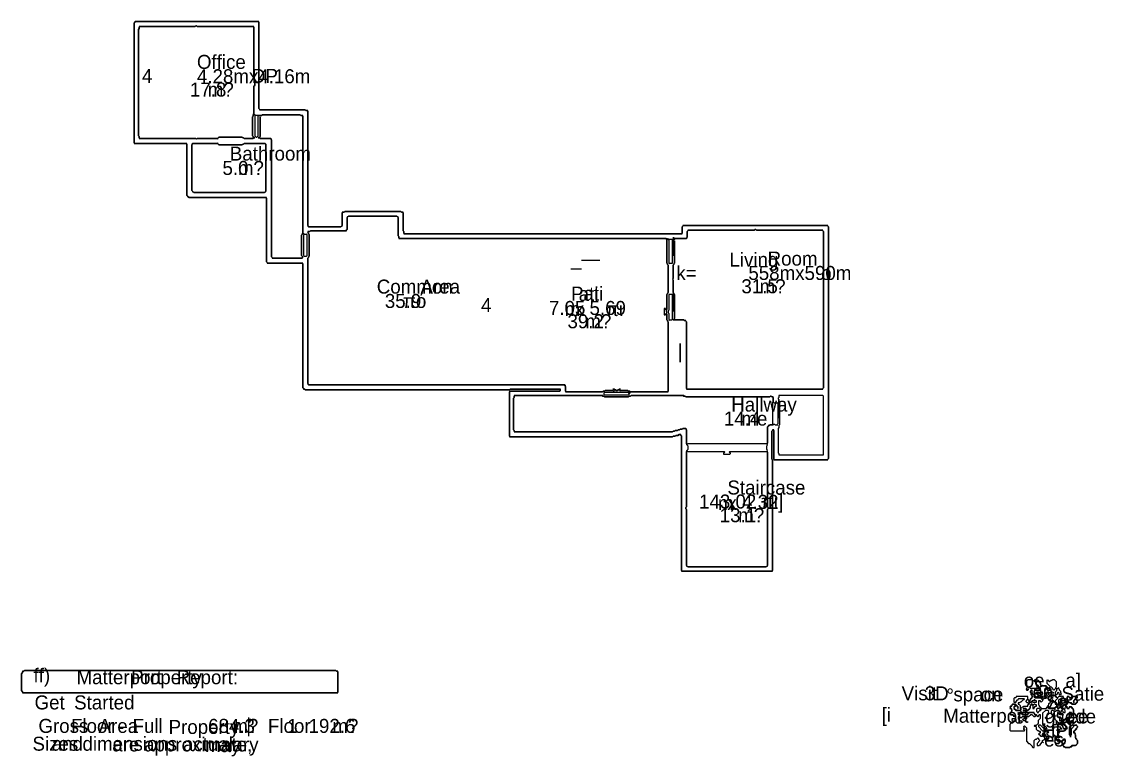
# Model space of a CAD drawing. Header units: metres. Extents: x 39 to 1585, y 19 to 1069.
import ezdxf

# ---------------------------------------------------------------- set-up
doc = ezdxf.new("R2010")
doc.units = ezdxf.units.M

msp = doc.modelspace()

# ---------------------------------------------------------------- linework, layer by layer
for p, q in [((201, 1069), (200, 1068)), ((200, 1067), (202, 1069)), ((200, 1068), (200, 895)), ((200, 896), (200, 1067)), ((378, 1069), (201, 1069)), ((202, 1069), (377, 1069)), ((377, 1069), (378, 1068)), ((378, 945), (378, 1069)), ((378, 1068), (378, 945)), ((207, 1059), (206, 1058)), ((206, 1058), (207, 1059)), ((206, 1058), (206, 906)), ((206, 906), (206, 1058)), ((287, 1062), (207, 1062)), ((207, 1062), (207, 1059)), ((207, 1061), (208, 1062)), ((207, 1059), (207, 1061)), ((208, 1062), (287, 1062)), ((288, 1063), (287, 1062)), ((287, 1062), (288, 1063)), ((289, 1063), (288, 1063)), ((288, 1063), (289, 1063)), ((290, 1062), (289, 1063)), ((289, 1063), (290, 1062)), ((371, 1062), (290, 1062)), ((290, 1062), (370, 1062)), ((370, 1062), (371, 1061)), ((371, 987), (371, 1062)), ((371, 1061), (371, 987)), ((372, 986), (371, 987)), ((371, 987), (372, 986)), ((371, 977), (372, 978)), ((372, 978), (371, 977)), ((371, 937), (371, 977)), ((371, 977), (371, 938)), ((372, 978), (372, 986)), ((372, 986), (372, 978)), ((380, 943), (378, 945)), ((378, 945), (379, 944)), ((379, 944), (379, 943)), ((379, 943), (444, 943)), ((444, 943), (380, 943)), ((445, 942), (444, 943)), ((444, 943), (445, 942)), ((369, 933), (370, 934)), ((370, 934), (369, 933)), ((369, 906), (369, 933)), ((369, 933), (369, 906)), ((371, 938), (370, 937)), ((370, 936), (371, 937)), ((370, 937), (370, 934)), ((370, 934), (370, 936)), ((371, 937), (373, 935)), ((373, 935), (371, 937)), ((373, 935), (372, 934)), ((372, 934), (372, 905)), ((382, 935), (373, 935)), ((377, 934), (378, 935)), ((377, 905), (377, 934)), ((378, 935), (382, 935)), ((380, 905), (380, 933)), ((380, 933), (380, 905)), ((382, 935), (383, 936)), ((383, 936), (382, 935)), ((383, 936), (437, 936)), ((437, 936), (383, 936)), ((437, 936), (438, 935)), ((438, 935), (437, 936)), ((438, 935), (440, 935)), ((441, 935), (438, 935)), ((440, 935), (441, 934)), ((441, 767), (441, 935)), ((441, 934), (441, 767)), ((448, 942), (445, 942)), ((445, 942), (447, 942)), ((447, 942), (448, 941)), ((448, 778), (448, 942)), ((448, 941), (448, 777)), ((206, 906), (207, 905)), ((207, 905), (206, 906)), ((207, 905), (207, 902)), ((207, 903), (207, 905)), ((208, 902), (207, 903)), ((207, 902), (288, 902)), ((288, 902), (208, 902)), ((288, 902), (289, 901)), ((289, 901), (288, 902)), ((289, 901), (290, 902)), ((290, 902), (289, 901)), ((290, 902), (319, 902)), ((319, 902), (290, 902)), ((319, 902), (321, 904)), ((321, 904), (319, 902)), ((319, 902), (320, 901)), ((320, 901), (319, 902)), ((321, 904), (354, 904)), ((354, 904), (321, 904)), ((354, 904), (355, 903)), ((355, 903), (354, 904)), ((355, 903), (356, 903)), ((356, 903), (355, 903)), ((356, 903), (357, 902)), ((357, 902), (356, 903)), ((357, 902), (370, 902)), ((369, 902), (357, 902)), ((370, 905), (369, 906)), ((369, 906), (370, 905)), ((370, 903), (369, 902)), ((370, 904), (370, 905)), ((370, 905), (370, 903)), ((371, 903), (370, 904)), ((370, 902), (371, 903)), ((371, 903), (372, 903)), ((372, 903), (371, 903)), ((372, 905), (373, 905)), ((373, 905), (374, 904)), ((374, 904), (375, 904)), ((375, 904), (376, 905)), ((376, 905), (377, 905)), ((378, 903), (377, 903)), ((377, 903), (379, 903)), ((380, 905), (378, 903)), ((379, 904), (380, 905)), ((381, 902), (379, 904)), ((379, 903), (380, 902)), ((380, 902), (394, 902)), ((395, 902), (381, 902)), ((394, 902), (396, 900)), ((396, 901), (395, 902)), ((396, 733), (396, 901)), ((396, 900), (396, 733)), ((201, 895), (200, 896)), ((200, 895), (274, 895)), ((275, 895), (201, 895)), ((274, 895), (275, 894)), ((275, 821), (275, 895)), ((275, 894), (275, 821)), ((283, 895), (282, 894)), ((282, 893), (284, 895)), ((282, 894), (282, 828)), ((282, 828), (282, 893)), ((319, 895), (283, 895)), ((284, 895), (319, 895)), ((320, 896), (319, 895)), ((319, 895), (320, 896)), ((321, 893), (319, 895)), ((319, 895), (321, 893)), ((354, 893), (321, 893)), ((321, 893), (354, 893)), ((355, 894), (354, 893)), ((354, 893), (355, 894)), ((356, 894), (355, 894)), ((355, 894), (356, 894)), ((357, 895), (356, 894)), ((356, 894), (357, 895)), ((387, 895), (357, 895)), ((357, 895), (387, 895)), ((388, 894), (387, 895)), ((387, 895), (388, 894)), ((388, 826), (388, 894)), ((388, 894), (388, 827)), ((275, 821), (276, 820)), ((278, 818), (275, 821)), ((276, 820), (276, 819)), ((282, 828), (283, 827)), ((285, 825), (282, 828)), ((283, 827), (283, 826)), ((283, 826), (284, 826)), ((284, 826), (285, 825)), ((285, 825), (386, 825)), ((386, 825), (285, 825)), ((388, 827), (386, 825)), ((386, 825), (387, 826)), ((387, 826), (388, 826)), ((276, 819), (277, 819)), ((277, 819), (278, 818)), ((278, 818), (388, 818)), ((389, 818), (278, 818)), ((388, 818), (389, 817)), ((389, 726), (389, 818)), ((389, 817), (389, 726)), ((500, 797), (497, 797)), ((497, 797), (497, 778)), ((497, 796), (498, 797)), ((497, 777), (497, 796)), ((498, 797), (500, 797)), ((501, 798), (500, 797)), ((500, 797), (501, 798)), ((581, 798), (501, 798)), ((501, 798), (581, 798)), ((504, 789), (506, 791)), ((505, 790), (504, 790)), ((504, 790), (504, 772)), ((504, 772), (504, 789)), ((506, 791), (505, 790)), ((506, 791), (575, 791)), ((575, 791), (506, 791)), ((575, 791), (577, 789)), ((576, 790), (575, 791)), ((577, 790), (576, 790)), ((577, 763), (577, 790)), ((577, 789), (577, 763)), ((582, 797), (581, 798)), ((581, 798), (582, 797)), ((584, 797), (582, 797)), ((582, 797), (583, 797)), ((583, 797), (584, 796)), ((584, 770), (584, 797)), ((584, 796), (584, 770)), ((450, 776), (448, 778)), ((448, 777), (449, 776)), ((449, 776), (495, 776)), ((495, 776), (450, 776)), ((497, 778), (495, 776)), ((495, 776), (496, 777)), ((496, 777), (497, 777)), ((983, 776), (985, 778)), ((984, 777), (983, 776)), ((983, 776), (983, 767)), ((983, 766), (983, 776)), ((1191, 778), (984, 778)), ((984, 778), (984, 777)), ((985, 778), (1190, 778)), ((1190, 778), (1192, 776)), ((1191, 777), (1191, 778)), ((1192, 776), (1191, 777)), ((1192, 445), (1192, 776)), ((1192, 776), (1192, 445)), ((440, 765), (439, 764)), ((439, 764), (440, 765)), ((439, 764), (439, 735)), ((439, 735), (439, 764)), ((441, 767), (440, 766)), ((440, 766), (441, 767)), ((440, 766), (440, 765)), ((440, 765), (440, 766)), ((441, 767), (443, 765)), ((443, 765), (441, 767)), ((443, 765), (442, 764)), ((442, 764), (442, 735)), ((446, 765), (443, 765)), ((446, 765), (447, 766)), ((447, 766), (446, 765)), ((447, 764), (446, 765)), ((447, 735), (447, 764)), ((451, 769), (448, 769)), ((448, 769), (448, 768)), ((448, 768), (449, 769)), ((448, 768), (449, 767)), ((449, 767), (448, 768)), ((449, 769), (451, 769)), ((449, 767), (449, 766)), ((449, 766), (449, 767)), ((449, 766), (450, 765)), ((450, 765), (449, 766)), ((450, 765), (450, 734)), ((450, 734), (450, 765)), ((452, 770), (451, 769)), ((451, 769), (452, 770)), ((502, 770), (452, 770)), ((452, 770), (503, 770)), ((504, 772), (502, 770)), ((503, 771), (504, 772)), ((503, 770), (503, 771)), ((577, 763), (578, 762)), ((578, 762), (577, 763)), ((578, 762), (578, 759)), ((578, 760), (578, 762)), ((579, 759), (578, 760)), ((578, 759), (960, 759)), ((960, 759), (579, 759)), ((585, 769), (584, 770)), ((584, 770), (585, 769)), ((585, 767), (585, 769)), ((585, 769), (585, 766)), ((586, 766), (585, 767)), ((585, 766), (983, 766)), ((982, 766), (586, 766)), ((960, 759), (961, 758)), ((961, 758), (960, 759)), ((961, 758), (962, 759)), ((962, 759), (961, 758)), ((961, 758), (961, 724)), ((961, 724), (961, 758)), ((962, 759), (964, 757)), ((963, 758), (962, 759)), ((970, 758), (963, 758)), ((969, 757), (970, 758)), ((971, 759), (970, 758)), ((970, 758), (972, 758)), ((988, 759), (971, 759)), ((972, 758), (973, 759)), ((973, 759), (989, 759)), ((983, 767), (982, 766)), ((990, 761), (988, 759)), ((989, 759), (990, 760)), ((990, 769), (992, 771)), ((991, 770), (990, 769)), ((990, 760), (990, 769)), ((990, 769), (990, 761)), ((1086, 771), (991, 771)), ((991, 771), (991, 770)), ((992, 771), (1086, 771)), ((1086, 771), (1087, 772)), ((1087, 772), (1086, 771)), ((1087, 772), (1088, 772)), ((1088, 772), (1087, 772)), ((1088, 772), (1089, 771)), ((1089, 771), (1088, 772)), ((1089, 771), (1183, 771)), ((1184, 771), (1089, 771)), ((1183, 771), (1185, 769)), ((1184, 770), (1184, 771)), ((1185, 769), (1184, 770)), ((1185, 769), (1185, 546)), ((1185, 546), (1185, 769)), ((964, 757), (964, 725)), ((969, 725), (969, 757)), ((972, 724), (972, 756)), ((972, 756), (972, 724)), ((398, 731), (396, 733)), ((396, 733), (397, 732)), ((397, 732), (397, 731)), ((397, 731), (440, 731)), ((439, 731), (398, 731)), ((439, 735), (440, 734)), ((441, 733), (439, 735)), ((440, 732), (439, 731)), ((440, 734), (440, 732)), ((440, 731), (441, 732)), ((441, 732), (441, 733)), ((442, 735), (443, 734)), ((443, 734), (446, 734)), ((446, 734), (447, 735)), ((449, 732), (448, 731)), ((448, 731), (449, 732)), ((448, 731), (448, 551)), ((448, 552), (448, 731)), ((450, 734), (449, 733)), ((449, 733), (450, 734)), ((449, 733), (449, 732)), ((449, 732), (449, 733)), ((389, 726), (390, 725)), ((391, 724), (389, 726)), ((390, 725), (390, 724)), ((390, 724), (440, 724)), ((441, 724), (391, 724)), ((440, 724), (441, 723)), ((441, 546), (441, 724)), ((441, 723), (441, 546)), ((961, 724), (962, 723)), ((962, 723), (961, 724)), ((962, 723), (962, 722)), ((962, 722), (962, 723)), ((962, 722), (963, 721)), ((963, 721), (962, 722)), ((963, 721), (963, 682)), ((963, 682), (963, 721)), ((964, 725), (965, 724)), ((965, 724), (964, 723)), ((964, 723), (965, 724)), ((965, 724), (968, 724)), ((968, 724), (969, 725)), ((968, 724), (969, 723)), ((969, 723), (968, 724)), ((970, 721), (971, 722)), ((971, 722), (970, 721)), ((970, 702), (970, 721)), ((970, 721), (970, 702)), ((971, 723), (972, 724)), ((972, 724), (971, 723)), ((971, 722), (971, 723)), ((971, 723), (971, 722)), ((969, 701), (970, 702)), ((970, 702), (969, 701)), ((970, 700), (969, 701)), ((969, 701), (970, 700)), ((970, 682), (970, 700)), ((970, 700), (970, 682)), ((963, 682), (962, 681)), ((962, 681), (963, 682)), ((962, 681), (962, 680)), ((962, 680), (962, 681)), ((971, 681), (970, 682)), ((970, 682), (971, 681)), ((971, 680), (971, 681)), ((971, 681), (971, 680)), ((962, 680), (961, 679)), ((961, 679), (962, 680)), ((961, 679), (961, 658)), ((961, 658), (961, 679)), ((969, 679), (964, 679)), ((964, 679), (964, 657)), ((969, 644), (969, 679)), ((972, 679), (971, 680)), ((971, 680), (972, 679)), ((972, 645), (972, 679)), ((972, 679), (972, 645)), ((959, 659), (957, 659)), ((957, 659), (957, 650)), ((957, 650), (959, 650)), ((959, 658), (959, 659)), ((960, 657), (959, 658)), ((959, 651), (960, 652)), ((959, 650), (959, 651)), ((961, 658), (960, 657)), ((960, 657), (961, 658)), ((961, 656), (960, 657)), ((960, 655), (961, 656)), ((961, 654), (960, 655)), ((960, 652), (961, 653)), ((960, 652), (961, 651)), ((961, 651), (960, 652)), ((961, 653), (961, 654)), ((961, 651), (961, 643)), ((961, 643), (961, 651)), ((964, 657), (963, 656)), ((963, 656), (963, 653)), ((963, 653), (964, 652)), ((964, 652), (964, 644)), ((961, 643), (962, 642)), ((962, 642), (961, 643)), ((962, 642), (962, 641)), ((962, 641), (962, 642)), ((962, 641), (963, 640)), ((963, 640), (962, 641)), ((963, 640), (963, 541)), ((963, 540), (963, 640)), ((964, 644), (965, 643)), ((965, 643), (964, 642)), ((964, 642), (965, 643)), ((965, 643), (968, 643)), ((968, 643), (969, 644)), ((970, 643), (969, 644)), ((969, 644), (970, 643)), ((972, 645), (970, 643)), ((970, 643), (985, 643)), ((971, 644), (972, 645)), ((972, 643), (971, 644)), ((985, 643), (972, 643)), ((986, 642), (985, 643)), ((985, 643), (986, 642)), ((988, 642), (986, 642)), ((986, 642), (987, 642)), ((987, 642), (989, 640)), ((988, 641), (988, 642)), ((989, 640), (988, 641)), ((989, 545), (989, 640)), ((989, 640), (989, 544)), ((441, 546), (442, 545)), ((444, 543), (441, 546)), ((442, 545), (442, 544)), ((442, 544), (443, 544)), ((443, 544), (444, 543)), ((444, 543), (736, 543)), ((736, 543), (444, 543)), ((450, 550), (448, 552)), ((448, 551), (449, 550)), ((449, 550), (814, 550)), ((815, 550), (450, 550)), ((736, 543), (737, 544)), ((737, 544), (736, 543)), ((737, 544), (808, 544)), ((809, 544), (737, 544)), ((809, 543), (807, 541)), ((808, 544), (809, 543)), ((808, 541), (809, 542)), ((809, 542), (809, 544)), ((814, 550), (816, 548)), ((816, 549), (815, 550)), ((816, 541), (816, 549)), ((816, 548), (816, 540)), ((872, 541), (873, 542)), ((873, 542), (872, 541)), ((873, 542), (884, 542)), ((884, 542), (873, 542)), ((886, 544), (884, 544)), ((884, 544), (885, 544)), ((884, 542), (885, 541)), ((885, 541), (884, 542)), ((885, 544), (886, 543)), ((887, 543), (886, 544)), ((886, 543), (887, 543)), ((888, 543), (887, 543)), ((887, 543), (888, 542)), ((889, 542), (888, 543)), ((888, 542), (888, 541)), ((888, 541), (889, 542)), ((890, 542), (889, 542)), ((889, 542), (891, 542)), ((891, 543), (890, 542)), ((892, 543), (891, 543)), ((891, 542), (892, 543)), ((893, 544), (892, 543)), ((892, 543), (893, 543)), ((893, 543), (894, 544)), ((895, 544), (893, 544)), ((894, 542), (893, 543)), ((893, 543), (894, 542)), ((894, 544), (895, 544)), ((905, 542), (894, 542)), ((894, 542), (894, 541)), ((894, 541), (895, 542)), ((895, 542), (905, 542)), ((906, 541), (905, 542)), ((905, 542), (906, 541)), ((990, 544), (989, 545)), ((989, 544), (1184, 544)), ((1183, 544), (990, 544)), ((1185, 546), (1183, 544)), ((1184, 545), (1185, 546)), ((1184, 544), (1184, 545)), ((807, 541), (736, 541)), ((736, 541), (736, 476)), ((736, 540), (737, 541)), ((736, 477), (736, 540)), ((737, 541), (808, 541)), ((743, 532), (742, 531)), ((742, 531), (743, 532)), ((742, 531), (742, 486)), ((742, 486), (742, 531)), ((868, 535), (743, 535)), ((743, 535), (743, 532)), ((743, 534), (744, 535)), ((743, 532), (743, 534)), ((744, 535), (868, 535)), ((817, 540), (816, 541)), ((816, 540), (869, 540)), ((869, 540), (817, 540)), ((869, 536), (868, 535)), ((868, 535), (869, 536)), ((869, 534), (868, 535)), ((868, 535), (869, 534)), ((869, 540), (870, 541)), ((870, 541), (869, 540)), ((871, 534), (869, 534)), ((869, 534), (871, 534)), ((870, 541), (872, 541)), ((872, 541), (870, 541)), ((906, 539), (871, 539)), ((871, 539), (871, 536)), ((871, 536), (907, 536)), ((872, 533), (871, 534)), ((871, 534), (872, 533)), ((906, 533), (872, 533)), ((872, 533), (906, 533)), ((885, 541), (886, 541)), ((886, 541), (885, 541)), ((908, 541), (906, 541)), ((906, 541), (908, 541)), ((907, 538), (906, 539)), ((907, 534), (906, 533)), ((906, 533), (907, 534)), ((909, 540), (907, 538)), ((907, 538), (909, 540)), ((907, 536), (907, 538)), ((909, 534), (907, 534)), ((907, 534), (909, 534)), ((909, 540), (908, 541)), ((908, 541), (909, 540)), ((962, 540), (909, 540)), ((909, 540), (963, 540)), ((910, 535), (909, 534)), ((909, 534), (910, 535)), ((985, 535), (910, 535)), ((910, 535), (984, 535)), ((963, 541), (962, 540)), ((984, 535), (985, 534)), ((986, 534), (985, 535)), ((985, 534), (987, 534)), ((987, 534), (986, 534)), ((988, 533), (987, 534)), ((987, 534), (988, 533)), ((1108, 533), (988, 533)), ((988, 533), (1108, 533)), ((1109, 534), (1108, 533)), ((1108, 533), (1109, 534)), ((1110, 534), (1109, 534)), ((1109, 534), (1110, 534)), ((1111, 533), (1110, 534)), ((1110, 534), (1111, 533)), ((1113, 533), (1111, 533)), ((1111, 533), (1112, 533)), ((1112, 533), (1113, 532)), ((1113, 526), (1112, 525)), ((1113, 526), (1113, 533)), ((1113, 532), (1113, 526)), ((1115, 524), (1113, 526)), ((1119, 524), (1121, 526)), ((1121, 526), (1119, 524)), ((1121, 532), (1120, 531)), ((1120, 531), (1120, 530)), ((1120, 530), (1121, 529)), ((1184, 535), (1121, 535)), ((1121, 535), (1121, 532)), ((1121, 529), (1121, 526)), ((1121, 526), (1122, 525)), ((1185, 534), (1184, 535)), ((1185, 450), (1185, 534)), ((1112, 525), (1112, 494)), ((1116, 524), (1115, 524)), ((1117, 525), (1116, 524)), ((1118, 524), (1117, 525)), ((1119, 524), (1118, 524)), ((1120, 523), (1119, 524)), ((1120, 495), (1120, 523)), ((1122, 525), (1122, 493)), ((1118, 493), (1120, 495)), ((742, 486), (743, 485)), ((743, 485), (742, 486)), ((743, 485), (743, 483)), ((743, 484), (743, 485)), ((744, 483), (743, 484)), ((743, 483), (969, 483)), ((969, 483), (744, 483)), ((969, 483), (970, 484)), ((970, 484), (969, 483)), ((970, 484), (972, 484)), ((972, 484), (970, 484)), ((972, 484), (973, 485)), ((973, 485), (972, 484)), ((973, 485), (976, 485)), ((976, 485), (973, 485)), ((976, 485), (977, 486)), ((977, 486), (976, 485)), ((977, 486), (979, 486)), ((979, 486), (977, 486)), ((979, 486), (980, 487)), ((980, 487), (979, 486)), ((980, 487), (983, 487)), ((983, 487), (980, 487)), ((983, 487), (984, 488)), ((984, 488), (983, 487)), ((984, 488), (987, 488)), ((988, 488), (984, 488)), ((987, 488), (989, 486)), ((989, 487), (988, 488)), ((989, 466), (989, 487)), ((989, 486), (989, 465)), ((1105, 490), (1108, 493)), ((1106, 491), (1105, 490)), ((1105, 466), (1105, 490)), ((1105, 490), (1105, 467)), ((1107, 492), (1106, 492)), ((1106, 492), (1106, 491)), ((1108, 493), (1107, 492)), ((1108, 493), (1113, 493)), ((1111, 493), (1108, 493)), ((1112, 494), (1111, 493)), ((1111, 484), (1113, 486)), ((1112, 485), (1111, 484)), ((1111, 444), (1111, 484)), ((1111, 484), (1111, 444)), ((1114, 486), (1112, 486)), ((1112, 486), (1112, 485)), ((1113, 493), (1114, 494)), ((1113, 486), (1114, 485)), ((1114, 494), (1115, 494)), ((1114, 444), (1114, 486)), ((1114, 485), (1114, 443)), ((1115, 494), (1116, 493)), ((1116, 493), (1118, 493)), ((1118, 493), (1119, 492)), ((1119, 492), (1118, 493)), ((1121, 489), (1120, 488)), ((1120, 488), (1120, 453)), ((1122, 493), (1121, 492)), ((1121, 492), (1121, 489)), ((737, 476), (736, 477)), ((736, 476), (969, 476)), ((969, 476), (737, 476)), ((969, 476), (970, 477)), ((970, 477), (969, 476)), ((970, 477), (973, 477)), ((973, 477), (970, 477)), ((973, 477), (974, 478)), ((974, 478), (973, 477)), ((974, 478), (977, 478)), ((977, 478), (974, 478)), ((977, 478), (978, 479)), ((978, 479), (977, 478)), ((978, 479), (980, 479)), ((981, 479), (978, 479)), ((980, 479), (982, 477)), ((981, 478), (981, 479)), ((982, 477), (981, 478)), ((982, 477), (982, 284)), ((982, 285), (982, 477)), ((990, 465), (989, 466)), ((989, 465), (991, 463)), ((991, 466), (990, 465)), ((1104, 466), (991, 466)), ((1105, 467), (1104, 466)), ((1104, 465), (1105, 466)), ((1105, 464), (1104, 465)), ((1104, 463), (1105, 464)), ((991, 458), (989, 456)), ((989, 456), (989, 376)), ((989, 455), (990, 456)), ((989, 376), (989, 455)), ((990, 456), (991, 455)), ((991, 463), (991, 458)), ((991, 455), (1043, 455)), ((1043, 453), (1042, 453)), ((1042, 453), (1042, 451)), ((1042, 451), (1051, 451)), ((1043, 455), (1044, 454)), ((1044, 454), (1043, 453)), ((1050, 454), (1051, 455)), ((1051, 453), (1050, 454)), ((1051, 455), (1104, 455)), ((1052, 453), (1051, 453)), ((1051, 451), (1052, 452)), ((1052, 452), (1052, 453)), ((1104, 458), (1104, 463)), ((1105, 457), (1104, 458)), ((1104, 456), (1105, 457)), ((1105, 455), (1104, 456)), ((1104, 455), (1105, 454)), ((1105, 376), (1105, 455)), ((1105, 454), (1105, 376)), ((1120, 453), (1121, 452)), ((1121, 452), (1121, 450)), ((1121, 450), (1185, 450)), ((1112, 443), (1111, 444)), ((1111, 444), (1112, 443)), ((1112, 284), (1112, 443)), ((1112, 443), (1112, 285)), ((1115, 443), (1114, 444)), ((1114, 443), (1191, 443)), ((1190, 443), (1115, 443)), ((1192, 445), (1190, 443)), ((1191, 444), (1192, 445)), ((1191, 443), (1191, 444)), ((989, 376), (988, 375)), ((988, 375), (989, 376)), ((988, 375), (988, 373)), ((988, 373), (988, 375)), ((988, 373), (989, 372)), ((989, 372), (988, 373)), ((989, 372), (989, 291)), ((989, 292), (989, 372)), ((1106, 375), (1105, 376)), ((1105, 376), (1106, 375)), ((1105, 372), (1106, 373)), ((1106, 373), (1105, 372)), ((1105, 291), (1105, 372)), ((1105, 372), (1105, 292)), ((1106, 373), (1106, 375)), ((1106, 375), (1106, 373)), ((983, 284), (982, 285)), ((982, 284), (1112, 284)), ((1111, 284), (983, 284)), ((991, 290), (989, 292)), ((989, 291), (990, 291)), ((990, 291), (991, 290)), ((991, 290), (1103, 290)), ((1103, 290), (991, 290)), ((1105, 292), (1103, 290)), ((1103, 290), (1104, 291)), ((1104, 291), (1105, 291)), ((1112, 285), (1111, 284)), ((42, 141), (40, 141)), ((40, 141), (40, 139)), ((40, 140), (41, 141)), ((40, 139), (40, 140)), ((41, 141), (42, 141)), ((43, 142), (42, 141)), ((42, 141), (43, 142)), ((488, 142), (43, 142)), ((43, 142), (488, 142)), ((489, 141), (488, 142)), ((488, 142), (489, 141)), ((491, 141), (489, 141)), ((489, 141), (490, 141)), ((490, 141), (491, 140)), ((491, 110), (491, 141)), ((491, 140), (491, 111)), ((40, 139), (39, 138)), ((39, 138), (40, 139)), ((39, 138), (39, 113)), ((39, 113), (39, 138)), ((1476, 128), (1475, 128)), ((1475, 128), (1475, 120)), ((1477, 129), (1476, 128)), ((1483, 129), (1477, 129)), ((1485, 127), (1483, 129)), ((1487, 129), (1485, 127)), ((1486, 127), (1488, 129)), ((1487, 126), (1486, 127)), ((1490, 129), (1487, 129)), ((1489, 126), (1487, 126)), ((1488, 129), (1490, 129)), ((1489, 122), (1489, 126)), ((1490, 129), (1495, 124)), ((1491, 128), (1490, 129)), ((1492, 128), (1491, 128)), ((1495, 125), (1492, 128)), ((1495, 122), (1495, 125)), ((1495, 124), (1495, 121)), ((1505, 128), (1504, 129)), ((1504, 129), (1504, 124)), ((1504, 124), (1509, 119)), ((1507, 128), (1505, 128)), ((1507, 127), (1507, 128)), ((1508, 126), (1507, 127)), ((1510, 128), (1508, 126)), ((1511, 128), (1510, 128)), ((1512, 129), (1511, 128)), ((1515, 129), (1512, 129)), ((1518, 126), (1515, 129)), ((1518, 119), (1518, 126)), ((39, 113), (40, 112)), ((40, 112), (39, 113)), ((40, 112), (40, 110)), ((40, 111), (40, 112)), ((41, 110), (40, 111)), ((40, 110), (491, 110)), ((490, 110), (41, 110)), ((491, 111), (490, 110)), ((1475, 120), (1476, 120)), ((1477, 119), (1475, 117)), ((1475, 117), (1475, 114)), ((1475, 116), (1476, 117)), ((1475, 115), (1475, 116)), ((1476, 114), (1475, 115)), ((1475, 114), (1477, 114)), ((1476, 120), (1477, 119)), ((1476, 118), (1477, 119)), ((1476, 117), (1476, 118)), ((1478, 116), (1476, 114)), ((1477, 119), (1478, 118)), ((1477, 114), (1478, 115)), ((1478, 118), (1479, 118)), ((1478, 115), (1478, 116)), ((1479, 118), (1480, 117)), ((1480, 117), (1489, 117)), ((1481, 113), (1480, 112)), ((1480, 112), (1480, 111)), ((1480, 111), (1481, 110)), ((1483, 114), (1481, 114)), ((1481, 114), (1481, 113)), ((1481, 110), (1481, 108)), ((1482, 108), (1483, 109)), ((1483, 110), (1483, 114)), ((1489, 104), (1483, 110)), ((1483, 109), (1484, 109)), ((1484, 109), (1486, 107)), ((1486, 112), (1488, 114)), ((1487, 113), (1486, 112)), ((1486, 112), (1486, 111)), ((1486, 111), (1486, 112)), ((1486, 111), (1487, 110)), ((1488, 109), (1486, 111)), ((1493, 114), (1487, 114)), ((1487, 114), (1487, 113)), ((1487, 110), (1487, 109)), ((1487, 109), (1490, 109)), ((1488, 114), (1494, 114)), ((1489, 110), (1488, 109)), ((1490, 121), (1489, 122)), ((1489, 117), (1490, 118)), ((1489, 110), (1490, 111)), ((1492, 111), (1489, 111)), ((1489, 111), (1489, 110)), ((1492, 107), (1489, 110)), ((1491, 121), (1490, 121)), ((1490, 119), (1491, 120)), ((1490, 118), (1490, 119)), ((1490, 111), (1491, 111)), ((1490, 109), (1492, 107)), ((1492, 120), (1491, 121)), ((1491, 120), (1492, 119)), ((1491, 111), (1493, 109)), ((1492, 119), (1492, 120)), ((1492, 119), (1492, 118)), ((1494, 117), (1492, 119)), ((1492, 118), (1493, 117)), ((1493, 110), (1492, 111)), ((1493, 117), (1494, 117)), ((1495, 116), (1493, 114)), ((1493, 109), (1493, 110)), ((1494, 117), (1495, 116)), ((1495, 117), (1494, 117)), ((1494, 114), (1495, 115)), ((1497, 120), (1495, 122)), ((1495, 121), (1496, 120)), ((1495, 115), (1495, 117)), ((1498, 111), (1495, 111)), ((1495, 111), (1495, 110)), ((1495, 110), (1496, 111)), ((1496, 120), (1502, 120)), ((1496, 111), (1497, 111)), ((1503, 120), (1497, 120)), ((1497, 111), (1498, 110)), ((1498, 109), (1497, 108)), ((1498, 108), (1498, 111)), ((1498, 110), (1498, 109)), ((1501, 115), (1503, 117)), ((1502, 117), (1501, 116)), ((1501, 116), (1501, 106)), ((1501, 107), (1501, 115)), ((1502, 120), (1503, 119)), ((1503, 117), (1502, 117)), ((1506, 117), (1503, 120)), ((1503, 119), (1504, 119)), ((1503, 117), (1504, 116)), ((1506, 114), (1503, 117)), ((1504, 119), (1506, 117)), ((1504, 116), (1504, 115)), ((1504, 115), (1505, 114)), ((1504, 110), (1505, 111)), ((1507, 111), (1504, 111)), ((1504, 111), (1504, 108)), ((1504, 107), (1504, 110)), ((1505, 114), (1509, 114)), ((1505, 111), (1506, 111)), ((1506, 117), (1508, 117)), ((1507, 117), (1506, 117)), ((1508, 114), (1506, 114)), ((1506, 111), (1507, 110)), ((1509, 119), (1507, 117)), ((1507, 107), (1507, 111)), ((1507, 110), (1507, 107)), ((1508, 118), (1509, 119)), ((1508, 117), (1508, 118)), ((1510, 116), (1508, 114)), ((1509, 119), (1510, 119)), ((1509, 114), (1510, 115)), ((1510, 119), (1512, 117)), ((1510, 115), (1510, 116)), ((1512, 111), (1510, 111)), ((1510, 111), (1510, 107)), ((1512, 117), (1512, 116)), ((1512, 116), (1513, 115)), ((1513, 110), (1512, 111)), ((1513, 115), (1513, 114)), ((1513, 114), (1514, 115)), ((1513, 110), (1514, 111)), ((1514, 111), (1513, 110)), ((1513, 105), (1513, 110)), ((1514, 115), (1515, 114)), ((1515, 115), (1517, 117)), ((1515, 114), (1515, 115)), ((1518, 113), (1516, 111)), ((1516, 111), (1516, 108)), ((1517, 118), (1518, 119)), ((1517, 117), (1517, 118)), ((1517, 117), (1518, 116)), ((1518, 116), (1517, 117)), ((1518, 116), (1518, 113)), ((1519, 116), (1518, 116)), ((1518, 108), (1519, 109)), ((1520, 117), (1519, 116)), ((1519, 110), (1520, 111)), ((1519, 109), (1519, 110)), ((1521, 117), (1520, 118)), ((1520, 118), (1520, 117)), ((1520, 111), (1521, 110)), ((1521, 116), (1521, 117)), ((1522, 115), (1521, 116)), ((1521, 110), (1521, 109)), ((1521, 109), (1522, 108)), ((1522, 114), (1522, 115)), ((1524, 112), (1522, 114)), ((1524, 110), (1524, 112)), ((1525, 109), (1524, 110)), ((1524, 108), (1525, 109)), ((1455, 94), (1454, 93)), ((1454, 92), (1456, 94)), ((1454, 93), (1454, 92)), ((1459, 94), (1455, 94)), ((1456, 94), (1458, 94)), ((1458, 103), (1457, 102)), ((1457, 102), (1457, 97)), ((1457, 97), (1460, 97)), ((1459, 103), (1458, 103)), ((1458, 94), (1460, 92)), ((1460, 104), (1459, 103)), ((1463, 90), (1459, 94)), ((1477, 105), (1460, 105)), ((1460, 105), (1460, 104)), ((1460, 98), (1462, 100)), ((1460, 97), (1460, 98)), ((1462, 100), (1463, 100)), ((1463, 101), (1464, 102)), ((1463, 100), (1463, 101)), ((1465, 96), (1463, 96)), ((1463, 96), (1463, 94)), ((1463, 94), (1464, 94)), ((1464, 102), (1471, 102)), ((1464, 94), (1466, 92)), ((1466, 97), (1465, 96)), ((1467, 97), (1466, 97)), ((1470, 100), (1467, 97)), ((1471, 100), (1470, 100)), ((1471, 102), (1472, 101)), ((1472, 101), (1471, 100)), ((1474, 98), (1477, 101)), ((1476, 96), (1474, 98)), ((1477, 96), (1476, 96)), ((1477, 101), (1477, 105)), ((1479, 99), (1477, 101)), ((1477, 101), (1479, 99)), ((1478, 95), (1477, 96)), ((1477, 93), (1479, 95)), ((1477, 91), (1477, 93)), ((1479, 99), (1478, 98)), ((1478, 98), (1479, 99)), ((1480, 97), (1478, 95)), ((1480, 100), (1479, 99)), ((1479, 99), (1480, 99)), ((1479, 96), (1480, 97)), ((1479, 95), (1479, 96)), ((1483, 104), (1480, 101)), ((1480, 100), (1483, 103)), ((1480, 101), (1480, 100)), ((1480, 99), (1480, 100)), ((1480, 97), (1482, 97)), ((1481, 97), (1480, 97)), ((1481, 108), (1483, 106)), ((1483, 99), (1481, 97)), ((1481, 93), (1482, 94)), ((1482, 94), (1481, 94)), ((1481, 94), (1481, 92)), ((1481, 92), (1481, 93)), ((1483, 107), (1482, 108)), ((1482, 97), (1483, 98)), ((1482, 94), (1483, 95)), ((1483, 95), (1482, 94)), ((1482, 94), (1484, 92)), ((1483, 93), (1482, 94)), ((1483, 103), (1483, 107)), ((1483, 106), (1483, 104)), ((1485, 99), (1483, 99)), ((1483, 98), (1484, 97)), ((1485, 93), (1483, 93)), ((1484, 97), (1489, 97)), ((1486, 100), (1485, 99)), ((1486, 94), (1485, 93)), ((1486, 107), (1486, 106)), ((1486, 106), (1489, 103)), ((1487, 100), (1486, 100)), ((1487, 94), (1486, 94)), ((1488, 99), (1487, 100)), ((1488, 93), (1487, 94)), ((1489, 99), (1488, 99)), ((1489, 93), (1488, 93)), ((1492, 107), (1489, 104)), ((1489, 104), (1490, 105)), ((1490, 103), (1489, 104)), ((1489, 103), (1495, 103)), ((1489, 97), (1489, 99)), ((1489, 91), (1489, 93)), ((1490, 105), (1491, 105)), ((1495, 103), (1490, 103)), ((1491, 105), (1492, 106)), ((1493, 107), (1492, 107)), ((1492, 106), (1493, 106)), ((1495, 99), (1492, 99)), ((1492, 99), (1492, 93)), ((1492, 93), (1493, 92)), ((1493, 106), (1493, 107)), ((1495, 107), (1496, 108)), ((1496, 108), (1495, 107)), ((1497, 105), (1495, 107)), ((1495, 107), (1495, 106)), ((1495, 106), (1496, 105)), ((1495, 103), (1498, 100)), ((1496, 102), (1495, 103)), ((1495, 98), (1495, 99)), ((1496, 97), (1495, 98)), ((1496, 108), (1498, 108)), ((1497, 108), (1496, 108)), ((1496, 105), (1497, 105)), ((1498, 104), (1496, 102)), ((1498, 99), (1496, 97)), ((1498, 105), (1497, 105)), ((1497, 105), (1498, 104)), ((1497, 103), (1498, 104)), ((1497, 101), (1497, 103)), ((1498, 100), (1497, 101)), ((1499, 104), (1498, 105)), ((1498, 104), (1499, 104)), ((1499, 101), (1498, 100)), ((1498, 100), (1498, 99)), ((1502, 102), (1499, 102)), ((1499, 102), (1499, 101)), ((1502, 106), (1501, 107)), ((1501, 106), (1502, 105)), ((1504, 108), (1502, 106)), ((1502, 105), (1503, 105)), ((1504, 104), (1502, 102)), ((1503, 105), (1504, 104)), ((1507, 104), (1504, 107)), ((1506, 92), (1507, 93)), ((1510, 107), (1507, 104)), ((1507, 95), (1509, 97)), ((1507, 93), (1507, 95)), ((1509, 101), (1510, 102)), ((1509, 97), (1509, 101)), ((1510, 93), (1509, 92)), ((1510, 102), (1511, 102)), ((1513, 98), (1510, 95)), ((1510, 94), (1513, 97)), ((1510, 95), (1510, 93)), ((1510, 92), (1510, 94)), ((1511, 102), (1512, 103)), ((1512, 100), (1511, 100)), ((1511, 100), (1513, 98)), ((1512, 104), (1513, 105)), ((1512, 103), (1512, 104)), ((1513, 99), (1512, 100)), ((1513, 98), (1514, 99)), ((1514, 99), (1513, 99)), ((1513, 97), (1513, 98)), ((1516, 108), (1518, 108)), ((1519, 102), (1516, 99)), ((1516, 99), (1516, 94)), ((1516, 94), (1520, 94)), ((1521, 105), (1519, 103)), ((1519, 103), (1519, 102)), ((1519, 90), (1523, 94)), ((1520, 94), (1521, 95)), ((1521, 93), (1520, 94)), ((1520, 94), (1521, 93)), ((1524, 105), (1521, 105)), ((1521, 100), (1522, 101)), ((1521, 95), (1521, 100)), ((1522, 93), (1521, 93)), ((1521, 93), (1521, 92)), ((1522, 108), (1522, 107)), ((1522, 107), (1523, 108)), ((1522, 101), (1523, 101)), ((1525, 96), (1522, 93)), ((1523, 108), (1524, 108)), ((1523, 101), (1525, 103)), ((1523, 94), (1524, 93)), ((1525, 106), (1524, 105)), ((1524, 92), (1530, 98)), ((1524, 93), (1524, 92)), ((1526, 105), (1525, 106)), ((1525, 103), (1528, 103)), ((1530, 99), (1525, 99)), ((1525, 99), (1525, 96)), ((1525, 89), (1529, 93)), ((1528, 105), (1526, 105)), ((1528, 93), (1526, 91)), ((1527, 104), (1528, 105)), ((1528, 103), (1527, 104)), ((1531, 93), (1528, 93)), ((1529, 93), (1530, 92)), ((1532, 97), (1530, 99)), ((1530, 98), (1531, 97)), ((1530, 95), (1532, 97)), ((1531, 96), (1530, 95)), ((1530, 92), (1531, 93)), ((1535, 97), (1531, 93)), ((1531, 97), (1531, 96)), ((1531, 93), (1532, 93)), ((1532, 93), (1534, 95)), ((1533, 104), (1534, 105)), ((1536, 105), (1533, 105)), ((1533, 105), (1533, 99)), ((1533, 99), (1533, 104)), ((1534, 98), (1533, 99)), ((1533, 99), (1535, 97)), ((1534, 105), (1535, 105)), ((1535, 98), (1534, 98)), ((1534, 96), (1535, 97)), ((1534, 95), (1534, 96)), ((1535, 105), (1536, 104)), ((1537, 96), (1535, 98)), ((1535, 97), (1536, 97)), ((1536, 104), (1536, 105)), ((1536, 104), (1536, 103)), ((1537, 103), (1536, 104)), ((1536, 103), (1539, 103)), ((1536, 97), (1537, 96)), ((1538, 103), (1537, 103)), ((1537, 96), (1538, 96)), ((1539, 96), (1537, 96)), ((1539, 104), (1538, 103)), ((1538, 96), (1540, 94)), ((1539, 104), (1540, 105)), ((1548, 105), (1539, 105)), ((1539, 105), (1539, 104)), ((1539, 103), (1539, 104)), ((1541, 94), (1539, 96)), ((1540, 105), (1547, 105)), ((1540, 94), (1545, 94)), ((1544, 94), (1541, 94)), ((1546, 103), (1542, 99)), ((1542, 98), (1544, 100)), ((1542, 99), (1542, 97)), ((1543, 97), (1542, 98)), ((1542, 97), (1543, 96)), ((1543, 96), (1543, 97)), ((1544, 101), (1545, 102)), ((1544, 100), (1544, 101)), ((1548, 98), (1544, 94)), ((1545, 102), (1546, 102)), ((1545, 94), (1548, 97)), ((1547, 103), (1546, 103)), ((1546, 102), (1547, 103)), ((1547, 100), (1546, 100)), ((1546, 100), (1548, 98)), ((1547, 105), (1548, 104)), ((1548, 104), (1547, 103)), ((1547, 103), (1548, 103)), ((1548, 99), (1547, 100)), ((1548, 103), (1548, 105)), ((1548, 97), (1548, 99)), ((1452, 91), (1451, 90)), ((1451, 90), (1452, 89)), ((1452, 89), (1451, 88)), ((1451, 88), (1452, 88)), ((1453, 91), (1452, 91)), ((1452, 90), (1453, 91)), ((1452, 89), (1452, 90)), ((1454, 87), (1452, 89)), ((1452, 88), (1454, 86)), ((1454, 84), (1452, 82)), ((1452, 81), (1454, 83)), ((1452, 82), (1452, 79)), ((1452, 80), (1452, 81)), ((1453, 79), (1452, 80)), ((1452, 79), (1455, 79)), ((1454, 92), (1453, 91)), ((1453, 91), (1454, 91)), ((1456, 79), (1453, 79)), ((1454, 91), (1454, 92)), ((1454, 83), (1454, 87)), ((1454, 86), (1454, 84)), ((1455, 79), (1457, 77)), ((1457, 78), (1456, 79)), ((1457, 89), (1460, 92)), ((1458, 91), (1457, 90)), ((1457, 90), (1457, 88)), ((1461, 85), (1457, 89)), ((1457, 88), (1460, 85)), ((1457, 76), (1457, 78)), ((1459, 91), (1458, 91)), ((1460, 92), (1459, 91)), ((1460, 92), (1463, 89)), ((1460, 85), (1466, 85)), ((1466, 85), (1461, 85)), ((1463, 89), (1462, 88)), ((1462, 88), (1463, 88)), ((1463, 88), (1463, 90)), ((1463, 81), (1463, 82)), ((1463, 82), (1463, 79)), ((1464, 80), (1463, 81)), ((1463, 79), (1464, 80)), ((1465, 80), (1464, 80)), ((1464, 80), (1465, 79)), ((1466, 81), (1465, 80)), ((1465, 79), (1466, 80)), ((1466, 92), (1466, 88)), ((1466, 88), (1467, 87)), ((1467, 86), (1466, 85)), ((1466, 85), (1468, 83)), ((1467, 82), (1466, 82)), ((1466, 82), (1466, 81)), ((1466, 81), (1467, 82)), ((1466, 80), (1466, 81)), ((1467, 88), (1469, 90)), ((1467, 84), (1467, 88)), ((1467, 87), (1467, 86)), ((1468, 83), (1467, 84)), ((1468, 83), (1467, 82)), ((1467, 82), (1468, 83)), ((1467, 82), (1468, 81)), ((1469, 80), (1467, 82)), ((1468, 81), (1468, 80)), ((1468, 80), (1469, 79)), ((1469, 90), (1470, 90)), ((1469, 80), (1471, 82)), ((1470, 81), (1469, 80)), ((1470, 79), (1469, 80)), ((1469, 79), (1477, 79)), ((1470, 90), (1471, 91)), ((1474, 88), (1470, 88)), ((1470, 88), (1470, 87)), ((1470, 87), (1471, 88)), ((1473, 85), (1470, 85)), ((1470, 85), (1470, 84)), ((1470, 84), (1471, 85)), ((1473, 82), (1470, 82)), ((1470, 82), (1470, 81)), ((1476, 79), (1470, 79)), ((1471, 91), (1477, 91)), ((1471, 88), (1473, 88)), ((1471, 85), (1472, 85)), ((1471, 82), (1474, 82)), ((1472, 85), (1474, 83)), ((1473, 88), (1476, 85)), ((1473, 84), (1473, 85)), ((1474, 83), (1473, 84)), ((1474, 83), (1473, 82)), ((1474, 82), (1480, 88)), ((1475, 87), (1474, 88)), ((1476, 85), (1474, 83)), ((1475, 86), (1475, 87)), ((1476, 85), (1475, 86)), ((1480, 89), (1476, 85)), ((1478, 81), (1476, 79)), ((1477, 80), (1479, 82)), ((1477, 79), (1477, 80)), ((1486, 82), (1478, 82)), ((1478, 82), (1478, 81)), ((1481, 79), (1478, 76)), ((1479, 82), (1485, 82)), ((1480, 91), (1481, 92)), ((1481, 92), (1480, 91)), ((1480, 88), (1480, 91)), ((1480, 91), (1480, 89)), ((1483, 79), (1481, 79)), ((1486, 76), (1483, 79)), ((1484, 92), (1484, 88)), ((1484, 88), (1486, 88)), ((1485, 82), (1486, 81)), ((1486, 89), (1488, 91)), ((1486, 88), (1486, 89)), ((1486, 81), (1486, 82)), ((1486, 81), (1486, 80)), ((1488, 79), (1486, 81)), ((1486, 80), (1487, 79)), ((1487, 79), (1488, 79)), ((1489, 78), (1487, 76)), ((1488, 91), (1489, 91)), ((1488, 79), (1489, 78)), ((1489, 79), (1488, 79)), ((1490, 88), (1489, 87)), ((1489, 87), (1489, 84)), ((1489, 84), (1490, 83)), ((1490, 78), (1489, 79)), ((1493, 88), (1490, 88)), ((1490, 83), (1490, 82)), ((1490, 82), (1492, 82)), ((1490, 77), (1490, 78)), ((1492, 83), (1494, 85)), ((1492, 82), (1492, 83)), ((1493, 79), (1492, 78)), ((1492, 78), (1492, 77)), ((1493, 92), (1493, 91)), ((1493, 91), (1495, 89)), ((1495, 86), (1493, 88)), ((1495, 79), (1493, 79)), ((1494, 85), (1495, 85)), ((1495, 89), (1496, 89)), ((1497, 88), (1495, 86)), ((1495, 85), (1496, 86)), ((1495, 74), (1495, 79)), ((1496, 89), (1497, 88)), ((1496, 87), (1497, 88)), ((1496, 86), (1496, 87)), ((1497, 88), (1503, 88)), ((1502, 85), (1498, 81)), ((1498, 81), (1498, 65)), ((1506, 85), (1502, 85)), ((1502, 75), (1507, 80)), ((1503, 88), (1505, 90)), ((1505, 90), (1506, 91)), ((1505, 90), (1507, 88)), ((1506, 89), (1505, 90)), ((1506, 91), (1506, 92)), ((1507, 89), (1506, 89)), ((1507, 84), (1506, 85)), ((1506, 83), (1507, 84)), ((1507, 82), (1506, 83)), ((1506, 81), (1507, 82)), ((1507, 80), (1506, 81)), ((1509, 91), (1507, 89)), ((1507, 89), (1508, 90)), ((1508, 88), (1507, 89)), ((1507, 88), (1514, 88)), ((1508, 90), (1509, 90)), ((1515, 88), (1508, 88)), ((1509, 91), (1510, 92)), ((1509, 92), (1509, 91)), ((1509, 90), (1509, 91)), ((1511, 85), (1510, 84)), ((1510, 84), (1510, 80)), ((1510, 80), (1512, 78)), ((1513, 85), (1511, 85)), ((1512, 78), (1512, 77)), ((1514, 84), (1513, 85)), ((1514, 88), (1516, 86)), ((1517, 84), (1514, 84)), ((1516, 87), (1515, 88)), ((1515, 83), (1516, 84)), ((1515, 79), (1515, 83)), ((1516, 78), (1515, 79)), ((1516, 86), (1516, 87)), ((1516, 84), (1517, 84)), ((1516, 76), (1516, 78)), ((1518, 85), (1517, 84)), ((1517, 84), (1518, 85)), ((1521, 85), (1518, 85)), ((1518, 85), (1520, 85)), ((1520, 91), (1519, 91)), ((1519, 91), (1519, 88)), ((1519, 89), (1519, 90)), ((1520, 88), (1519, 89)), ((1519, 88), (1521, 88)), ((1520, 82), (1519, 82)), ((1519, 82), (1519, 76)), ((1521, 92), (1520, 91)), ((1521, 88), (1520, 88)), ((1520, 85), (1523, 82)), ((1523, 79), (1520, 82)), ((1521, 88), (1523, 90)), ((1522, 89), (1521, 88)), ((1522, 84), (1521, 85)), ((1524, 90), (1522, 90)), ((1522, 90), (1522, 89)), ((1522, 83), (1522, 84)), ((1523, 82), (1522, 83)), ((1523, 90), (1525, 88)), ((1524, 83), (1523, 82)), ((1523, 82), (1524, 82)), ((1527, 79), (1523, 79)), ((1525, 89), (1524, 90)), ((1527, 87), (1524, 84)), ((1524, 83), (1526, 85)), ((1524, 84), (1524, 83)), ((1524, 82), (1524, 83)), ((1526, 90), (1525, 89)), ((1526, 88), (1525, 89)), ((1525, 88), (1526, 88)), ((1526, 91), (1526, 90)), ((1526, 88), (1527, 87)), ((1527, 88), (1526, 88)), ((1526, 85), (1527, 84)), ((1530, 85), (1527, 88)), ((1527, 84), (1527, 82)), ((1527, 82), (1530, 82)), ((1527, 73), (1527, 79)), ((1531, 91), (1530, 92)), ((1530, 92), (1530, 91)), ((1530, 91), (1531, 91)), ((1530, 82), (1530, 85)), ((1532, 91), (1531, 91)), ((1531, 91), (1533, 89)), ((1533, 90), (1532, 91)), ((1533, 89), (1533, 90)), ((1534, 88), (1533, 89)), ((1533, 89), (1533, 88)), ((1533, 88), (1536, 88)), ((1535, 88), (1534, 88)), ((1536, 89), (1535, 88)), ((1539, 90), (1536, 90)), ((1536, 90), (1536, 89)), ((1536, 89), (1537, 90)), ((1536, 88), (1536, 89)), ((1539, 82), (1536, 82)), ((1536, 82), (1536, 78)), ((1536, 81), (1537, 82)), ((1536, 78), (1536, 81)), ((1537, 90), (1538, 90)), ((1537, 82), (1538, 82)), ((1538, 90), (1542, 86)), ((1538, 82), (1539, 81)), ((1542, 87), (1539, 90)), ((1539, 76), (1539, 82)), ((1539, 81), (1539, 77)), ((1542, 71), (1542, 87)), ((1542, 86), (1542, 72)), ((1452, 66), (1451, 65)), ((1451, 65), (1451, 57)), ((1455, 67), (1452, 67)), ((1452, 67), (1452, 66)), ((1459, 73), (1454, 73)), ((1454, 73), (1455, 72)), ((1455, 72), (1454, 71)), ((1454, 71), (1455, 70)), ((1455, 70), (1456, 70)), ((1457, 69), (1455, 67)), ((1456, 70), (1457, 69)), ((1457, 77), (1457, 76)), ((1460, 72), (1459, 73)), ((1460, 69), (1460, 72)), ((1462, 67), (1460, 69)), ((1467, 67), (1462, 67)), ((1466, 76), (1463, 76)), ((1463, 76), (1463, 73)), ((1463, 73), (1466, 70)), ((1466, 75), (1466, 76)), ((1467, 74), (1466, 75)), ((1466, 70), (1468, 70)), ((1469, 76), (1467, 74)), ((1469, 69), (1467, 67)), ((1468, 70), (1469, 69)), ((1473, 76), (1469, 76)), ((1469, 72), (1470, 73)), ((1471, 70), (1469, 72)), ((1470, 73), (1471, 73)), ((1471, 73), (1472, 74)), ((1472, 70), (1471, 70)), ((1471, 62), (1472, 63)), ((1471, 61), (1471, 62)), ((1472, 75), (1473, 76)), ((1472, 74), (1472, 75)), ((1475, 73), (1472, 70)), ((1472, 63), (1475, 60)), ((1478, 76), (1475, 76)), ((1475, 76), (1475, 73)), ((1487, 76), (1486, 76)), ((1486, 63), (1487, 64)), ((1487, 62), (1486, 63)), ((1487, 64), (1489, 64)), ((1488, 62), (1487, 62)), ((1489, 61), (1488, 62)), ((1489, 64), (1492, 67)), ((1491, 76), (1490, 77)), ((1492, 77), (1491, 76)), ((1492, 71), (1495, 74)), ((1492, 67), (1492, 71)), ((1495, 64), (1492, 64)), ((1492, 64), (1492, 62)), ((1492, 62), (1498, 56)), ((1500, 59), (1495, 64)), ((1498, 65), (1501, 62)), ((1501, 62), (1502, 62)), ((1502, 74), (1502, 75)), ((1503, 73), (1502, 74)), ((1502, 62), (1504, 60)), ((1507, 73), (1503, 73)), ((1508, 74), (1507, 73)), ((1509, 74), (1508, 74)), ((1512, 77), (1509, 74)), ((1512, 63), (1513, 64)), ((1512, 60), (1512, 63)), ((1513, 64), (1514, 64)), ((1514, 64), (1515, 65)), ((1515, 75), (1516, 76)), ((1515, 74), (1515, 75)), ((1516, 73), (1515, 74)), ((1515, 65), (1518, 65)), ((1516, 72), (1516, 73)), ((1518, 70), (1516, 72)), ((1518, 65), (1518, 70)), ((1519, 62), (1518, 61)), ((1519, 76), (1523, 76)), ((1521, 62), (1519, 62)), ((1521, 65), (1520, 65)), ((1520, 65), (1524, 65)), ((1522, 66), (1521, 65)), ((1522, 61), (1521, 62)), ((1524, 75), (1522, 73)), ((1522, 73), (1522, 70)), ((1522, 70), (1523, 70)), ((1522, 66), (1524, 68)), ((1523, 68), (1522, 67)), ((1522, 67), (1522, 66)), ((1523, 65), (1522, 66)), ((1523, 76), (1524, 75)), ((1523, 70), (1524, 71)), ((1524, 68), (1523, 68)), ((1524, 65), (1523, 65)), ((1524, 71), (1525, 71)), ((1526, 70), (1524, 68)), ((1524, 68), (1525, 68)), ((1525, 64), (1524, 65)), ((1524, 65), (1527, 62)), ((1525, 72), (1526, 73)), ((1525, 71), (1525, 72)), ((1526, 70), (1525, 71)), ((1525, 71), (1526, 70)), ((1525, 68), (1527, 70)), ((1526, 64), (1525, 64)), ((1526, 73), (1527, 73)), ((1528, 70), (1526, 70)), ((1527, 67), (1526, 66)), ((1526, 66), (1527, 66)), ((1527, 63), (1526, 64)), ((1527, 70), (1528, 70)), ((1528, 67), (1527, 67)), ((1527, 66), (1528, 67)), ((1527, 66), (1533, 60)), ((1528, 65), (1527, 66)), ((1527, 61), (1527, 63)), ((1527, 62), (1527, 61)), ((1528, 70), (1530, 72)), ((1529, 71), (1528, 70)), ((1529, 68), (1528, 67)), ((1528, 67), (1529, 67)), ((1529, 65), (1528, 65)), ((1531, 74), (1529, 72)), ((1529, 72), (1529, 71)), ((1530, 68), (1529, 68)), ((1529, 67), (1530, 68)), ((1533, 61), (1529, 65)), ((1530, 72), (1532, 74)), ((1530, 72), (1531, 71)), ((1531, 71), (1530, 72)), ((1531, 69), (1530, 68)), ((1530, 68), (1531, 68)), ((1532, 74), (1531, 74)), ((1533, 69), (1531, 69)), ((1531, 68), (1532, 69)), ((1532, 69), (1537, 64)), ((1539, 63), (1533, 69)), ((1535, 73), (1534, 74)), ((1534, 74), (1534, 71)), ((1534, 72), (1535, 73)), ((1537, 69), (1534, 72)), ((1534, 71), (1537, 68)), ((1539, 77), (1535, 73)), ((1535, 73), (1536, 73)), ((1536, 73), (1539, 76)), ((1537, 62), (1536, 61)), ((1538, 69), (1537, 69)), ((1537, 68), (1538, 69)), ((1537, 64), (1538, 64)), ((1538, 62), (1537, 62)), ((1539, 70), (1538, 69)), ((1538, 69), (1539, 69)), ((1538, 64), (1539, 63)), ((1539, 63), (1538, 62)), ((1539, 69), (1540, 70)), ((1540, 70), (1539, 70)), ((1540, 68), (1539, 69)), ((1539, 69), (1542, 66)), ((1542, 66), (1539, 63)), ((1539, 59), (1544, 64)), ((1542, 72), (1540, 70)), ((1540, 70), (1541, 70)), ((1541, 68), (1540, 68)), ((1541, 70), (1542, 71)), ((1543, 66), (1541, 68)), ((1541, 65), (1542, 66)), ((1541, 64), (1541, 65)), ((1542, 63), (1541, 64)), ((1542, 66), (1543, 66)), ((1543, 63), (1542, 63)), ((1544, 64), (1543, 63)), ((1547, 64), (1544, 64)), ((1544, 64), (1546, 64)), ((1546, 64), (1548, 62)), ((1547, 63), (1547, 64)), ((1548, 62), (1547, 63)), ((1548, 61), (1548, 62)), ((1548, 62), (1548, 61)), ((1451, 57), (1452, 56)), ((1452, 56), (1472, 56)), ((1472, 60), (1471, 61)), ((1471, 59), (1472, 60)), ((1471, 58), (1471, 59)), ((1472, 57), (1471, 58)), ((1472, 57), (1473, 58)), ((1473, 58), (1472, 57)), ((1472, 56), (1472, 57)), ((1475, 60), (1475, 41)), ((1489, 58), (1489, 61)), ((1491, 56), (1489, 58)), ((1492, 56), (1491, 56)), ((1493, 55), (1492, 56)), ((1492, 51), (1494, 53)), ((1493, 50), (1492, 51)), ((1495, 55), (1493, 55)), ((1494, 50), (1493, 50)), ((1494, 53), (1495, 53)), ((1496, 48), (1494, 50)), ((1495, 53), (1495, 55)), ((1497, 48), (1496, 48)), ((1498, 49), (1497, 48)), ((1498, 56), (1500, 56)), ((1498, 51), (1499, 52)), ((1501, 52), (1498, 52)), ((1498, 52), (1498, 49)), ((1498, 49), (1498, 51)), ((1501, 46), (1498, 49)), ((1499, 52), (1500, 52)), ((1503, 59), (1500, 59)), ((1500, 56), (1501, 55)), ((1500, 52), (1501, 51)), ((1501, 55), (1503, 55)), ((1501, 51), (1501, 52)), ((1501, 51), (1501, 50)), ((1503, 49), (1501, 51)), ((1501, 50), (1504, 47)), ((1504, 60), (1503, 59)), ((1503, 55), (1504, 56)), ((1503, 48), (1503, 49)), ((1504, 47), (1503, 48)), ((1504, 56), (1505, 55)), ((1506, 53), (1504, 53)), ((1504, 53), (1504, 51)), ((1504, 51), (1507, 48)), ((1504, 47), (1504, 44)), ((1504, 45), (1504, 47)), ((1505, 55), (1506, 55)), ((1506, 55), (1507, 54)), ((1507, 54), (1506, 53)), ((1507, 48), (1508, 49)), ((1507, 45), (1507, 48)), ((1507, 48), (1507, 46)), ((1508, 49), (1510, 47)), ((1510, 47), (1513, 47)), ((1513, 59), (1512, 60)), ((1514, 60), (1513, 59)), ((1513, 49), (1514, 50)), ((1513, 47), (1513, 49)), ((1518, 61), (1514, 61)), ((1514, 61), (1514, 60)), ((1514, 50), (1516, 48)), ((1516, 48), (1517, 49)), ((1516, 48), (1516, 42)), ((1516, 42), (1516, 48)), ((1517, 49), (1519, 47)), ((1518, 57), (1519, 58)), ((1519, 56), (1518, 57)), ((1519, 58), (1522, 58)), ((1521, 56), (1519, 56)), ((1519, 51), (1521, 53)), ((1520, 50), (1519, 51)), ((1519, 47), (1523, 47)), ((1521, 50), (1520, 50)), ((1522, 55), (1521, 56)), ((1521, 54), (1522, 55)), ((1522, 53), (1521, 54)), ((1521, 53), (1522, 53)), ((1521, 48), (1521, 50)), ((1522, 47), (1521, 48)), ((1524, 61), (1522, 61)), ((1522, 58), (1523, 59)), ((1522, 55), (1523, 55)), ((1523, 55), (1522, 55)), ((1523, 47), (1522, 47)), ((1523, 59), (1526, 59)), ((1524, 60), (1524, 61)), ((1525, 59), (1524, 60)), ((1526, 59), (1525, 59)), ((1529, 59), (1527, 61)), ((1527, 61), (1528, 60)), ((1528, 60), (1528, 59)), ((1528, 59), (1533, 59)), ((1532, 59), (1529, 59)), ((1533, 60), (1532, 59)), ((1533, 59), (1533, 61)), ((1536, 61), (1536, 50)), ((1536, 50), (1539, 50)), ((1539, 50), (1539, 59)), ((1548, 61), (1542, 55)), ((1542, 54), (1547, 59)), ((1542, 55), (1542, 53)), ((1543, 53), (1542, 54)), ((1542, 53), (1543, 53)), ((1544, 53), (1543, 53)), ((1543, 53), (1544, 52)), ((1545, 52), (1544, 53)), ((1544, 51), (1545, 52)), ((1544, 52), (1544, 51)), ((1545, 50), (1544, 51)), ((1544, 51), (1545, 50)), ((1545, 46), (1545, 50)), ((1545, 50), (1545, 45)), ((1547, 60), (1548, 61)), ((1547, 59), (1547, 60)), ((1475, 41), (1478, 38)), ((1478, 38), (1479, 38)), ((1479, 38), (1483, 34)), ((1483, 34), (1483, 33)), ((1483, 33), (1484, 32)), ((1484, 32), (1486, 32)), ((1486, 42), (1488, 44)), ((1486, 32), (1486, 42)), ((1488, 44), (1489, 44)), ((1489, 44), (1491, 46)), ((1494, 42), (1490, 38)), ((1490, 38), (1490, 35)), ((1490, 35), (1493, 35)), ((1491, 46), (1492, 45)), ((1492, 45), (1492, 44)), ((1492, 44), (1494, 42)), ((1493, 35), (1494, 36)), ((1494, 36), (1495, 36)), ((1495, 37), (1498, 40)), ((1495, 36), (1495, 37)), ((1498, 42), (1499, 43)), ((1498, 40), (1498, 42)), ((1498, 40), (1499, 39)), ((1499, 39), (1498, 40)), ((1499, 43), (1500, 43)), ((1500, 43), (1501, 44)), ((1501, 44), (1501, 46)), ((1505, 44), (1504, 45)), ((1504, 44), (1506, 44)), ((1507, 46), (1505, 44)), ((1506, 44), (1507, 45)), ((1516, 42), (1515, 41)), ((1515, 41), (1516, 42)), ((1515, 41), (1516, 40)), ((1516, 40), (1515, 41)), ((1516, 40), (1516, 38)), ((1516, 39), (1516, 40)), ((1517, 38), (1516, 39)), ((1516, 38), (1521, 38)), ((1520, 38), (1517, 38)), ((1521, 44), (1519, 44)), ((1519, 44), (1519, 41)), ((1519, 43), (1520, 44)), ((1519, 42), (1519, 43)), ((1520, 41), (1519, 42)), ((1519, 41), (1520, 41)), ((1520, 44), (1522, 42)), ((1522, 40), (1520, 38)), ((1524, 41), (1521, 44)), ((1521, 38), (1524, 41)), ((1522, 42), (1523, 42)), ((1523, 40), (1522, 40)), ((1523, 42), (1524, 41)), ((1524, 41), (1523, 40)), ((1524, 41), (1526, 41)), ((1525, 41), (1524, 41)), ((1528, 44), (1525, 41)), ((1526, 41), (1529, 44)), ((1530, 40), (1527, 37)), ((1527, 36), (1530, 39)), ((1527, 37), (1527, 35)), ((1527, 35), (1527, 36)), ((1527, 35), (1528, 34)), ((1530, 32), (1527, 35)), ((1530, 44), (1528, 44)), ((1528, 34), (1528, 33)), ((1528, 33), (1529, 33)), ((1529, 44), (1530, 43)), ((1529, 33), (1530, 32)), ((1530, 39), (1530, 44)), ((1530, 43), (1530, 40)), ((1530, 32), (1537, 32)), ((1537, 32), (1530, 32)), ((1540, 35), (1537, 32)), ((1537, 32), (1538, 33)), ((1538, 33), (1539, 33)), ((1539, 33), (1541, 35)), ((1545, 35), (1540, 35)), ((1541, 35), (1545, 35)), ((1547, 44), (1545, 46)), ((1545, 45), (1548, 42)), ((1548, 38), (1545, 35)), ((1545, 35), (1546, 36)), ((1546, 36), (1547, 36)), ((1547, 43), (1547, 44)), ((1548, 42), (1547, 43)), ((1547, 37), (1548, 38)), ((1547, 36), (1547, 37)), ((1548, 38), (1548, 42)), ((1548, 42), (1548, 38))]:
    msp.add_line(p, q)

# ---------------------------------------------------------------- texts
for s, p in [('Office', (289.5, 1001.5)), ('4', (211, 981.5)), ('4.28mx4.16m', (289.5, 981)), ('DP', (368, 981.5)), ('17.8', (279.5, 962)), ('m?', (305, 962)), ('Bathroom', (336.5, 870.5)), ('5.0', (326, 850)), ('m?', (348, 850)), ('|', (967, 740.5)), ('_—', (824, 720.5)), ('Living', (1050.5, 719)), ('Room', (1105, 720.5)), ('k=', (974.5, 700)), ('558mx590m', (1077.5, 700)), ('ο', (1181.5, 700)), ('Common', (546.5, 680.5)), ('Area', (609, 680.5)), ('31.5', (1067.5, 681)), ('m?', (1093.5, 681)), ('35.9', (558, 660)), ('πό', (584, 660)), ('Pati', (824, 670.5)), ('ati', (835, 670)), ('|', (967, 661)), ('4', (695.5, 654)), ('7.05', (792.5, 650)), ('5.69', (850.5, 650)), ('m', (815, 648.5)), ('39.2', (819, 631)), ('x', (829.5, 648.5)), ('m?', (844.5, 631)), ('πι', (874, 648.5)), ('|', (976.5, 588.5)), ('Hallway', (1053, 512)), ('|', (1117.5, 508.5)), ('14.4', (1042.5, 492)), ('me', (1067.5, 492)), ('Staircase', (1047.5, 393.5)), ('143.02', (1007, 373.5)), ('m', (1034, 371.5)), ('x', (1047.5, 371.5)), ('4.32', (1068.5, 373)), ('πι]', (1095.5, 373.5)), ('13.1', (1036.5, 354)), ('m?', (1063, 354)), ('ff)', (56, 125)), ('Matterport', (117.5, 122.5)), ('Property', (195.5, 122.5)), ('Report:', (260.5, 122.5)), ('oe', (1471, 118)), ('a]', (1530.5, 118)), ('Visit', (1296.5, 99.5)), ('3D', (1329.5, 99.5)), ('°', (1360.5, 96.5)), ('space', (1370.5, 98)), ('on', (1409.5, 98)), ('aa', (1483.5, 102)), ('Satie', (1525, 99)), ('Get', (57.5, 86.5)), ('Started', (114, 86.5)), ('Se', (1503, 87.5)), ('[i', (1268, 69)), ('Matterport', (1356, 67.5)), ('gsede', (1501.5, 66.5)), ('ee', (1533.5, 66.5)), ('Gross', (63, 53)), ('Floor', (109.5, 53)), ('Area', (149, 53)), ('Full', (197.5, 53)), ('Property', (249, 51.5)), ('684.3', (305.5, 53)), ('m?', (340, 53)), ('|', (360, 54)), ('Floor', (391, 53)), ('1', (418.5, 53)), ('192.6', (449, 53)), ('m?', (483, 53)), ('ΗΡΙ', (1497, 46.5)), ('Sizes', (54.5, 27.5)), ('and', (82, 27.5)), ('dimensions', (126, 27.5)), ('-', (176.5, 52)), ('approximate,', (214, 26.5)), ('actual', (269.5, 27)), ('es', (1500, 33.5)), ('are', (168.5, 26.5)), ('may', (301, 25.5)), ('vary', (327, 26.5))]:
    msp.add_text(s, height=20).set_placement(p)

doc.saveas('drawing.dxf')
